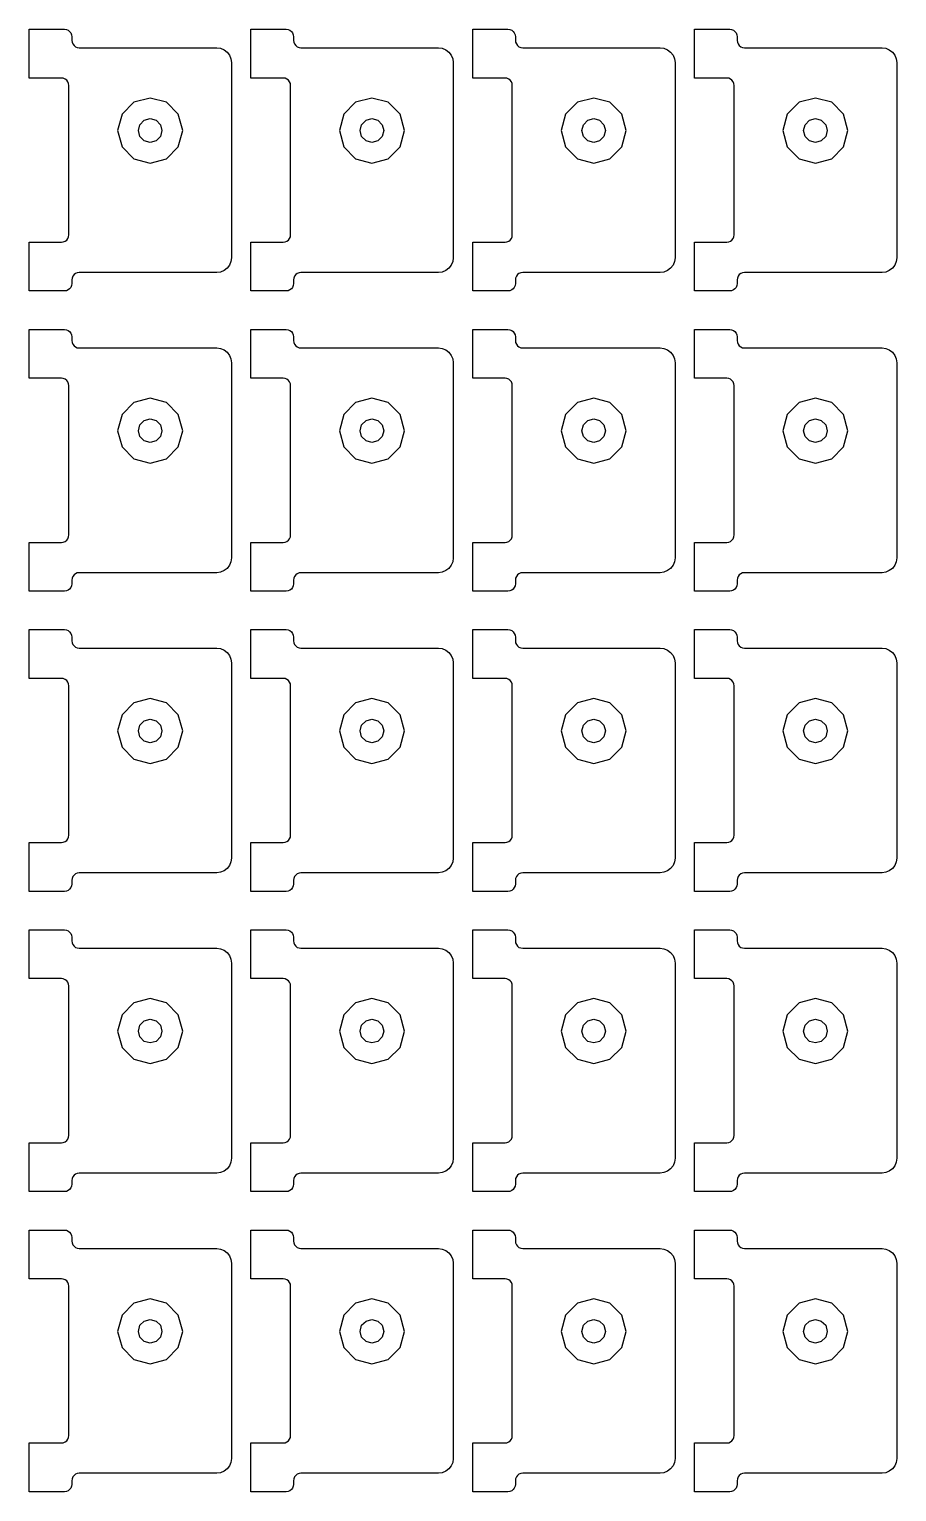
# Model space of a CAD drawing. Extents: x 11 to 212, y 11 to 212.
# Drawn here: x 100.53 to 107.44, y 61.2 to 72.84 of the extents above; entities that cross this region are included whole.
import ezdxf

# ---------------------------------------------------------------- set-up
doc = ezdxf.new("R2010")
doc.units = 0
doc.layers.add('G', color=7, linetype='continuous')

msp = doc.modelspace()

# ---------------------------------------------------------------- linework, layer by layer
at = {"layer": 'G'}
for points in [[(100.788, 71.141), (100.803, 71.143), (100.818, 71.149), (100.83, 71.158), (100.839, 71.171), (100.845, 71.185), (100.847, 71.2), (100.847, 72.388), (100.845, 72.403), (100.839, 72.418), (100.83, 72.43), (100.818, 72.439), (100.803, 72.445), (100.788, 72.447), (100.532, 72.447), (100.532, 72.835), (100.812, 72.835), (100.827, 72.833), (100.841, 72.827), (100.853, 72.818), (100.863, 72.806), (100.869, 72.792), (100.871, 72.776), (100.871, 72.747), (100.873, 72.732), (100.878, 72.718), (100.888, 72.705), (100.9, 72.696), (100.914, 72.69), (100.929, 72.688), (102.024, 72.688), (102.054, 72.684), (102.082, 72.672), (102.107, 72.654), (102.125, 72.629), (102.137, 72.601), (102.141, 72.571), (102.141, 71.018), (102.137, 70.987), (102.125, 70.959), (102.107, 70.934), (102.082, 70.916), (102.054, 70.904), (102.024, 70.9), (100.929, 70.9), (100.914, 70.898), (100.9, 70.892), (100.888, 70.883), (100.878, 70.871), (100.873, 70.856), (100.871, 70.841), (100.871, 70.812), (100.869, 70.797), (100.863, 70.782), (100.853, 70.77), (100.841, 70.761), (100.827, 70.755), (100.812, 70.753), (100.532, 70.753), (100.532, 71.141)], [(102.553, 71.141), (102.568, 71.143), (102.582, 71.149), (102.595, 71.158), (102.604, 71.171), (102.61, 71.185), (102.612, 71.2), (102.612, 72.388), (102.61, 72.403), (102.604, 72.418), (102.595, 72.43), (102.582, 72.439), (102.568, 72.445), (102.553, 72.447), (102.296, 72.447), (102.296, 72.835), (102.576, 72.835), (102.592, 72.833), (102.606, 72.827), (102.618, 72.818), (102.627, 72.806), (102.633, 72.792), (102.635, 72.776), (102.635, 72.747), (102.637, 72.732), (102.643, 72.718), (102.653, 72.705), (102.665, 72.696), (102.679, 72.69), (102.694, 72.688), (103.788, 72.688), (103.819, 72.684), (103.847, 72.672), (103.871, 72.654), (103.89, 72.629), (103.902, 72.601), (103.906, 72.571), (103.906, 71.018), (103.902, 70.987), (103.89, 70.959), (103.871, 70.934), (103.847, 70.916), (103.819, 70.904), (103.788, 70.9), (102.694, 70.9), (102.679, 70.898), (102.665, 70.892), (102.653, 70.883), (102.643, 70.871), (102.637, 70.856), (102.635, 70.841), (102.635, 70.812), (102.633, 70.797), (102.627, 70.782), (102.618, 70.77), (102.606, 70.761), (102.592, 70.755), (102.576, 70.753), (102.296, 70.753), (102.296, 71.141)], [(104.318, 71.141), (104.333, 71.143), (104.347, 71.149), (104.359, 71.158), (104.369, 71.171), (104.374, 71.185), (104.376, 71.2), (104.376, 72.388), (104.374, 72.403), (104.369, 72.418), (104.359, 72.43), (104.347, 72.439), (104.333, 72.445), (104.318, 72.447), (104.061, 72.447), (104.061, 72.835), (104.341, 72.835), (104.356, 72.833), (104.371, 72.827), (104.383, 72.818), (104.392, 72.806), (104.398, 72.792), (104.4, 72.776), (104.4, 72.747), (104.402, 72.732), (104.408, 72.718), (104.417, 72.705), (104.429, 72.696), (104.444, 72.69), (104.459, 72.688), (105.553, 72.688), (105.583, 72.684), (105.612, 72.672), (105.636, 72.654), (105.655, 72.629), (105.667, 72.601), (105.671, 72.571), (105.671, 71.018), (105.667, 70.987), (105.655, 70.959), (105.636, 70.934), (105.612, 70.916), (105.583, 70.904), (105.553, 70.9), (104.459, 70.9), (104.444, 70.898), (104.429, 70.892), (104.417, 70.883), (104.408, 70.871), (104.402, 70.856), (104.4, 70.841), (104.4, 70.812), (104.398, 70.797), (104.392, 70.782), (104.383, 70.77), (104.371, 70.761), (104.356, 70.755), (104.341, 70.753), (104.061, 70.753), (104.061, 71.141)], [(106.082, 71.141), (106.098, 71.143), (106.112, 71.149), (106.124, 71.158), (106.133, 71.171), (106.139, 71.185), (106.141, 71.2), (106.141, 72.388), (106.139, 72.403), (106.133, 72.418), (106.124, 72.43), (106.112, 72.439), (106.098, 72.445), (106.082, 72.447), (105.826, 72.447), (105.826, 72.835), (106.106, 72.835), (106.121, 72.833), (106.135, 72.827), (106.147, 72.818), (106.157, 72.806), (106.163, 72.792), (106.165, 72.776), (106.165, 72.747), (106.167, 72.732), (106.173, 72.718), (106.182, 72.705), (106.194, 72.696), (106.208, 72.69), (106.224, 72.688), (107.318, 72.688), (107.348, 72.684), (107.376, 72.672), (107.401, 72.654), (107.42, 72.629), (107.431, 72.601), (107.435, 72.571), (107.435, 71.018), (107.431, 70.987), (107.42, 70.959), (107.401, 70.934), (107.376, 70.916), (107.348, 70.904), (107.318, 70.9), (106.224, 70.9), (106.208, 70.898), (106.194, 70.892), (106.182, 70.883), (106.173, 70.871), (106.167, 70.856), (106.165, 70.841), (106.165, 70.812), (106.163, 70.797), (106.157, 70.782), (106.147, 70.77), (106.135, 70.761), (106.121, 70.755), (106.106, 70.753), (105.826, 70.753), (105.826, 71.141)], [(101.718, 71.9), (101.753, 72.029), (101.718, 72.159), (101.624, 72.254), (101.494, 72.288), (101.365, 72.254), (101.27, 72.159), (101.235, 72.029), (101.27, 71.9), (101.365, 71.805), (101.494, 71.771), (101.624, 71.805)], [(103.483, 71.9), (103.518, 72.029), (103.483, 72.159), (103.388, 72.254), (103.259, 72.288), (103.129, 72.254), (103.035, 72.159), (103, 72.029), (103.035, 71.9), (103.129, 71.805), (103.259, 71.771), (103.388, 71.805)], [(105.248, 71.9), (105.282, 72.029), (105.248, 72.159), (105.153, 72.254), (105.024, 72.288), (104.894, 72.254), (104.799, 72.159), (104.765, 72.029), (104.799, 71.9), (104.894, 71.805), (105.024, 71.771), (105.153, 71.805)], [(107.012, 71.9), (107.047, 72.029), (107.012, 72.159), (106.918, 72.254), (106.788, 72.288), (106.659, 72.254), (106.564, 72.159), (106.529, 72.029), (106.564, 71.9), (106.659, 71.805), (106.788, 71.771), (106.918, 71.805)], [(101.588, 72.029), (101.576, 71.982), (101.541, 71.948), (101.494, 71.935), (101.447, 71.948), (101.413, 71.982), (101.4, 72.029), (101.413, 72.076), (101.447, 72.111), (101.494, 72.124), (101.541, 72.111), (101.576, 72.076)], [(103.353, 72.029), (103.34, 71.982), (103.306, 71.948), (103.259, 71.935), (103.212, 71.948), (103.177, 71.982), (103.165, 72.029), (103.177, 72.076), (103.212, 72.111), (103.259, 72.124), (103.306, 72.111), (103.34, 72.076)], [(105.118, 72.029), (105.105, 71.982), (105.071, 71.948), (105.024, 71.935), (104.976, 71.948), (104.942, 71.982), (104.929, 72.029), (104.942, 72.076), (104.976, 72.111), (105.024, 72.124), (105.071, 72.111), (105.105, 72.076)], [(106.882, 72.029), (106.87, 71.982), (106.835, 71.948), (106.788, 71.935), (106.741, 71.948), (106.707, 71.982), (106.694, 72.029), (106.707, 72.076), (106.741, 72.111), (106.788, 72.124), (106.835, 72.111), (106.87, 72.076)], [(100.788, 68.753), (100.803, 68.755), (100.818, 68.761), (100.83, 68.77), (100.839, 68.782), (100.845, 68.797), (100.847, 68.812), (100.847, 70), (100.845, 70.015), (100.839, 70.029), (100.83, 70.042), (100.818, 70.051), (100.803, 70.057), (100.788, 70.059), (100.532, 70.059), (100.532, 70.447), (100.812, 70.447), (100.827, 70.445), (100.841, 70.439), (100.853, 70.43), (100.863, 70.418), (100.869, 70.403), (100.871, 70.388), (100.871, 70.359), (100.873, 70.344), (100.878, 70.329), (100.888, 70.317), (100.9, 70.308), (100.914, 70.302), (100.929, 70.3), (102.024, 70.3), (102.054, 70.296), (102.082, 70.284), (102.107, 70.266), (102.125, 70.241), (102.137, 70.213), (102.141, 70.182), (102.141, 68.629), (102.137, 68.599), (102.125, 68.571), (102.107, 68.546), (102.082, 68.528), (102.054, 68.516), (102.024, 68.512), (100.929, 68.512), (100.914, 68.51), (100.9, 68.504), (100.888, 68.495), (100.878, 68.482), (100.873, 68.468), (100.871, 68.453), (100.871, 68.424), (100.869, 68.408), (100.863, 68.394), (100.853, 68.382), (100.841, 68.373), (100.827, 68.367), (100.812, 68.365), (100.532, 68.365), (100.532, 68.753)], [(102.553, 68.753), (102.568, 68.755), (102.582, 68.761), (102.595, 68.77), (102.604, 68.782), (102.61, 68.797), (102.612, 68.812), (102.612, 70), (102.61, 70.015), (102.604, 70.029), (102.595, 70.042), (102.582, 70.051), (102.568, 70.057), (102.553, 70.059), (102.296, 70.059), (102.296, 70.447), (102.576, 70.447), (102.592, 70.445), (102.606, 70.439), (102.618, 70.43), (102.627, 70.418), (102.633, 70.403), (102.635, 70.388), (102.635, 70.359), (102.637, 70.344), (102.643, 70.329), (102.653, 70.317), (102.665, 70.308), (102.679, 70.302), (102.694, 70.3), (103.788, 70.3), (103.819, 70.296), (103.847, 70.284), (103.871, 70.266), (103.89, 70.241), (103.902, 70.213), (103.906, 70.182), (103.906, 68.629), (103.902, 68.599), (103.89, 68.571), (103.871, 68.546), (103.847, 68.528), (103.819, 68.516), (103.788, 68.512), (102.694, 68.512), (102.679, 68.51), (102.665, 68.504), (102.653, 68.495), (102.643, 68.482), (102.637, 68.468), (102.635, 68.453), (102.635, 68.424), (102.633, 68.408), (102.627, 68.394), (102.618, 68.382), (102.606, 68.373), (102.592, 68.367), (102.576, 68.365), (102.296, 68.365), (102.296, 68.753)], [(104.318, 68.753), (104.333, 68.755), (104.347, 68.761), (104.359, 68.77), (104.369, 68.782), (104.374, 68.797), (104.376, 68.812), (104.376, 70), (104.374, 70.015), (104.369, 70.029), (104.359, 70.042), (104.347, 70.051), (104.333, 70.057), (104.318, 70.059), (104.061, 70.059), (104.061, 70.447), (104.341, 70.447), (104.356, 70.445), (104.371, 70.439), (104.383, 70.43), (104.392, 70.418), (104.398, 70.403), (104.4, 70.388), (104.4, 70.359), (104.402, 70.344), (104.408, 70.329), (104.417, 70.317), (104.429, 70.308), (104.444, 70.302), (104.459, 70.3), (105.553, 70.3), (105.583, 70.296), (105.612, 70.284), (105.636, 70.266), (105.655, 70.241), (105.667, 70.213), (105.671, 70.182), (105.671, 68.629), (105.667, 68.599), (105.655, 68.571), (105.636, 68.546), (105.612, 68.528), (105.583, 68.516), (105.553, 68.512), (104.459, 68.512), (104.444, 68.51), (104.429, 68.504), (104.417, 68.495), (104.408, 68.482), (104.402, 68.468), (104.4, 68.453), (104.4, 68.424), (104.398, 68.408), (104.392, 68.394), (104.383, 68.382), (104.371, 68.373), (104.356, 68.367), (104.341, 68.365), (104.061, 68.365), (104.061, 68.753)], [(106.082, 68.753), (106.098, 68.755), (106.112, 68.761), (106.124, 68.77), (106.133, 68.782), (106.139, 68.797), (106.141, 68.812), (106.141, 70), (106.139, 70.015), (106.133, 70.029), (106.124, 70.042), (106.112, 70.051), (106.098, 70.057), (106.082, 70.059), (105.826, 70.059), (105.826, 70.447), (106.106, 70.447), (106.121, 70.445), (106.135, 70.439), (106.147, 70.43), (106.157, 70.418), (106.163, 70.403), (106.165, 70.388), (106.165, 70.359), (106.167, 70.344), (106.173, 70.329), (106.182, 70.317), (106.194, 70.308), (106.208, 70.302), (106.224, 70.3), (107.318, 70.3), (107.348, 70.296), (107.376, 70.284), (107.401, 70.266), (107.42, 70.241), (107.431, 70.213), (107.435, 70.182), (107.435, 68.629), (107.431, 68.599), (107.42, 68.571), (107.401, 68.546), (107.376, 68.528), (107.348, 68.516), (107.318, 68.512), (106.224, 68.512), (106.208, 68.51), (106.194, 68.504), (106.182, 68.495), (106.173, 68.482), (106.167, 68.468), (106.165, 68.453), (106.165, 68.424), (106.163, 68.408), (106.157, 68.394), (106.147, 68.382), (106.135, 68.373), (106.121, 68.367), (106.106, 68.365), (105.826, 68.365), (105.826, 68.753)], [(101.718, 69.512), (101.753, 69.641), (101.718, 69.771), (101.624, 69.865), (101.494, 69.9), (101.365, 69.865), (101.27, 69.771), (101.235, 69.641), (101.27, 69.512), (101.365, 69.417), (101.494, 69.382), (101.624, 69.417)], [(103.483, 69.512), (103.518, 69.641), (103.483, 69.771), (103.388, 69.865), (103.259, 69.9), (103.129, 69.865), (103.035, 69.771), (103, 69.641), (103.035, 69.512), (103.129, 69.417), (103.259, 69.382), (103.388, 69.417)], [(105.248, 69.512), (105.282, 69.641), (105.248, 69.771), (105.153, 69.865), (105.024, 69.9), (104.894, 69.865), (104.799, 69.771), (104.765, 69.641), (104.799, 69.512), (104.894, 69.417), (105.024, 69.382), (105.153, 69.417)], [(107.012, 69.512), (107.047, 69.641), (107.012, 69.771), (106.918, 69.865), (106.788, 69.9), (106.659, 69.865), (106.564, 69.771), (106.529, 69.641), (106.564, 69.512), (106.659, 69.417), (106.788, 69.382), (106.918, 69.417)], [(101.588, 69.641), (101.576, 69.594), (101.541, 69.56), (101.494, 69.547), (101.447, 69.56), (101.413, 69.594), (101.4, 69.641), (101.413, 69.688), (101.447, 69.723), (101.494, 69.735), (101.541, 69.723), (101.576, 69.688)], [(103.353, 69.641), (103.34, 69.594), (103.306, 69.56), (103.259, 69.547), (103.212, 69.56), (103.177, 69.594), (103.165, 69.641), (103.177, 69.688), (103.212, 69.723), (103.259, 69.735), (103.306, 69.723), (103.34, 69.688)], [(105.118, 69.641), (105.105, 69.594), (105.071, 69.56), (105.024, 69.547), (104.976, 69.56), (104.942, 69.594), (104.929, 69.641), (104.942, 69.688), (104.976, 69.723), (105.024, 69.735), (105.071, 69.723), (105.105, 69.688)], [(106.882, 69.641), (106.87, 69.594), (106.835, 69.56), (106.788, 69.547), (106.741, 69.56), (106.707, 69.594), (106.694, 69.641), (106.707, 69.688), (106.741, 69.723), (106.788, 69.735), (106.835, 69.723), (106.87, 69.688)], [(100.788, 66.365), (100.803, 66.367), (100.818, 66.373), (100.83, 66.382), (100.839, 66.394), (100.845, 66.408), (100.847, 66.424), (100.847, 67.612), (100.845, 67.627), (100.839, 67.641), (100.83, 67.653), (100.818, 67.663), (100.803, 67.669), (100.788, 67.671), (100.532, 67.671), (100.532, 68.059), (100.812, 68.059), (100.827, 68.057), (100.841, 68.051), (100.853, 68.042), (100.863, 68.029), (100.869, 68.015), (100.871, 68), (100.871, 67.971), (100.873, 67.955), (100.878, 67.941), (100.888, 67.929), (100.9, 67.92), (100.914, 67.914), (100.929, 67.912), (102.024, 67.912), (102.054, 67.908), (102.082, 67.896), (102.107, 67.877), (102.125, 67.853), (102.137, 67.825), (102.141, 67.794), (102.141, 66.241), (102.137, 66.211), (102.125, 66.182), (102.107, 66.158), (102.082, 66.139), (102.054, 66.128), (102.024, 66.124), (100.929, 66.124), (100.914, 66.122), (100.9, 66.116), (100.888, 66.106), (100.878, 66.094), (100.873, 66.08), (100.871, 66.065), (100.871, 66.035), (100.869, 66.02), (100.863, 66.006), (100.853, 65.994), (100.841, 65.984), (100.827, 65.978), (100.812, 65.976), (100.532, 65.976), (100.532, 66.365)], [(102.553, 66.365), (102.568, 66.367), (102.582, 66.373), (102.595, 66.382), (102.604, 66.394), (102.61, 66.408), (102.612, 66.424), (102.612, 67.612), (102.61, 67.627), (102.604, 67.641), (102.595, 67.653), (102.582, 67.663), (102.568, 67.669), (102.553, 67.671), (102.296, 67.671), (102.296, 68.059), (102.576, 68.059), (102.592, 68.057), (102.606, 68.051), (102.618, 68.042), (102.627, 68.029), (102.633, 68.015), (102.635, 68), (102.635, 67.971), (102.637, 67.955), (102.643, 67.941), (102.653, 67.929), (102.665, 67.92), (102.679, 67.914), (102.694, 67.912), (103.788, 67.912), (103.819, 67.908), (103.847, 67.896), (103.871, 67.877), (103.89, 67.853), (103.902, 67.825), (103.906, 67.794), (103.906, 66.241), (103.902, 66.211), (103.89, 66.182), (103.871, 66.158), (103.847, 66.139), (103.819, 66.128), (103.788, 66.124), (102.694, 66.124), (102.679, 66.122), (102.665, 66.116), (102.653, 66.106), (102.643, 66.094), (102.637, 66.08), (102.635, 66.065), (102.635, 66.035), (102.633, 66.02), (102.627, 66.006), (102.618, 65.994), (102.606, 65.984), (102.592, 65.978), (102.576, 65.976), (102.296, 65.976), (102.296, 66.365)], [(104.318, 66.365), (104.333, 66.367), (104.347, 66.373), (104.359, 66.382), (104.369, 66.394), (104.374, 66.408), (104.376, 66.424), (104.376, 67.612), (104.374, 67.627), (104.369, 67.641), (104.359, 67.653), (104.347, 67.663), (104.333, 67.669), (104.318, 67.671), (104.061, 67.671), (104.061, 68.059), (104.341, 68.059), (104.356, 68.057), (104.371, 68.051), (104.383, 68.042), (104.392, 68.029), (104.398, 68.015), (104.4, 68), (104.4, 67.971), (104.402, 67.955), (104.408, 67.941), (104.417, 67.929), (104.429, 67.92), (104.444, 67.914), (104.459, 67.912), (105.553, 67.912), (105.583, 67.908), (105.612, 67.896), (105.636, 67.877), (105.655, 67.853), (105.667, 67.825), (105.671, 67.794), (105.671, 66.241), (105.667, 66.211), (105.655, 66.182), (105.636, 66.158), (105.612, 66.139), (105.583, 66.128), (105.553, 66.124), (104.459, 66.124), (104.444, 66.122), (104.429, 66.116), (104.417, 66.106), (104.408, 66.094), (104.402, 66.08), (104.4, 66.065), (104.4, 66.035), (104.398, 66.02), (104.392, 66.006), (104.383, 65.994), (104.371, 65.984), (104.356, 65.978), (104.341, 65.976), (104.061, 65.976), (104.061, 66.365)], [(106.082, 66.365), (106.098, 66.367), (106.112, 66.373), (106.124, 66.382), (106.133, 66.394), (106.139, 66.408), (106.141, 66.424), (106.141, 67.612), (106.139, 67.627), (106.133, 67.641), (106.124, 67.653), (106.112, 67.663), (106.098, 67.669), (106.082, 67.671), (105.826, 67.671), (105.826, 68.059), (106.106, 68.059), (106.121, 68.057), (106.135, 68.051), (106.147, 68.042), (106.157, 68.029), (106.163, 68.015), (106.165, 68), (106.165, 67.971), (106.167, 67.955), (106.173, 67.941), (106.182, 67.929), (106.194, 67.92), (106.208, 67.914), (106.224, 67.912), (107.318, 67.912), (107.348, 67.908), (107.376, 67.896), (107.401, 67.877), (107.42, 67.853), (107.431, 67.825), (107.435, 67.794), (107.435, 66.241), (107.431, 66.211), (107.42, 66.182), (107.401, 66.158), (107.376, 66.139), (107.348, 66.128), (107.318, 66.124), (106.224, 66.124), (106.208, 66.122), (106.194, 66.116), (106.182, 66.106), (106.173, 66.094), (106.167, 66.08), (106.165, 66.065), (106.165, 66.035), (106.163, 66.02), (106.157, 66.006), (106.147, 65.994), (106.135, 65.984), (106.121, 65.978), (106.106, 65.976), (105.826, 65.976), (105.826, 66.365)], [(101.718, 67.124), (101.753, 67.253), (101.718, 67.382), (101.624, 67.477), (101.494, 67.512), (101.365, 67.477), (101.27, 67.382), (101.235, 67.253), (101.27, 67.124), (101.365, 67.029), (101.494, 66.994), (101.624, 67.029)], [(103.483, 67.124), (103.518, 67.253), (103.483, 67.382), (103.388, 67.477), (103.259, 67.512), (103.129, 67.477), (103.035, 67.382), (103, 67.253), (103.035, 67.124), (103.129, 67.029), (103.259, 66.994), (103.388, 67.029)], [(105.248, 67.124), (105.282, 67.253), (105.248, 67.382), (105.153, 67.477), (105.024, 67.512), (104.894, 67.477), (104.799, 67.382), (104.765, 67.253), (104.799, 67.124), (104.894, 67.029), (105.024, 66.994), (105.153, 67.029)], [(107.012, 67.124), (107.047, 67.253), (107.012, 67.382), (106.918, 67.477), (106.788, 67.512), (106.659, 67.477), (106.564, 67.382), (106.529, 67.253), (106.564, 67.124), (106.659, 67.029), (106.788, 66.994), (106.918, 67.029)], [(101.588, 67.253), (101.576, 67.206), (101.541, 67.171), (101.494, 67.159), (101.447, 67.171), (101.413, 67.206), (101.4, 67.253), (101.413, 67.3), (101.447, 67.334), (101.494, 67.347), (101.541, 67.334), (101.576, 67.3)], [(103.353, 67.253), (103.34, 67.206), (103.306, 67.171), (103.259, 67.159), (103.212, 67.171), (103.177, 67.206), (103.165, 67.253), (103.177, 67.3), (103.212, 67.334), (103.259, 67.347), (103.306, 67.334), (103.34, 67.3)], [(105.118, 67.253), (105.105, 67.206), (105.071, 67.171), (105.024, 67.159), (104.976, 67.171), (104.942, 67.206), (104.929, 67.253), (104.942, 67.3), (104.976, 67.334), (105.024, 67.347), (105.071, 67.334), (105.105, 67.3)], [(106.882, 67.253), (106.87, 67.206), (106.835, 67.171), (106.788, 67.159), (106.741, 67.171), (106.707, 67.206), (106.694, 67.253), (106.707, 67.3), (106.741, 67.334), (106.788, 67.347), (106.835, 67.334), (106.87, 67.3)], [(100.788, 63.976), (100.803, 63.978), (100.818, 63.984), (100.83, 63.994), (100.839, 64.006), (100.845, 64.02), (100.847, 64.035), (100.847, 65.224), (100.845, 65.239), (100.839, 65.253), (100.83, 65.265), (100.818, 65.274), (100.803, 65.28), (100.788, 65.282), (100.532, 65.282), (100.532, 65.671), (100.812, 65.671), (100.827, 65.669), (100.841, 65.663), (100.853, 65.653), (100.863, 65.641), (100.869, 65.627), (100.871, 65.612), (100.871, 65.582), (100.873, 65.567), (100.878, 65.553), (100.888, 65.541), (100.9, 65.531), (100.914, 65.526), (100.929, 65.524), (102.024, 65.524), (102.054, 65.52), (102.082, 65.508), (102.107, 65.489), (102.125, 65.465), (102.137, 65.436), (102.141, 65.406), (102.141, 63.853), (102.137, 63.822), (102.125, 63.794), (102.107, 63.77), (102.082, 63.751), (102.054, 63.739), (102.024, 63.735), (100.929, 63.735), (100.914, 63.733), (100.9, 63.727), (100.888, 63.718), (100.878, 63.706), (100.873, 63.692), (100.871, 63.676), (100.871, 63.647), (100.869, 63.632), (100.863, 63.618), (100.853, 63.605), (100.841, 63.596), (100.827, 63.59), (100.812, 63.588), (100.532, 63.588), (100.532, 63.976)], [(102.553, 63.976), (102.568, 63.978), (102.582, 63.984), (102.595, 63.994), (102.604, 64.006), (102.61, 64.02), (102.612, 64.035), (102.612, 65.224), (102.61, 65.239), (102.604, 65.253), (102.595, 65.265), (102.582, 65.274), (102.568, 65.28), (102.553, 65.282), (102.296, 65.282), (102.296, 65.671), (102.576, 65.671), (102.592, 65.669), (102.606, 65.663), (102.618, 65.653), (102.627, 65.641), (102.633, 65.627), (102.635, 65.612), (102.635, 65.582), (102.637, 65.567), (102.643, 65.553), (102.653, 65.541), (102.665, 65.531), (102.679, 65.526), (102.694, 65.524), (103.788, 65.524), (103.819, 65.52), (103.847, 65.508), (103.871, 65.489), (103.89, 65.465), (103.902, 65.436), (103.906, 65.406), (103.906, 63.853), (103.902, 63.822), (103.89, 63.794), (103.871, 63.77), (103.847, 63.751), (103.819, 63.739), (103.788, 63.735), (102.694, 63.735), (102.679, 63.733), (102.665, 63.727), (102.653, 63.718), (102.643, 63.706), (102.637, 63.692), (102.635, 63.676), (102.635, 63.647), (102.633, 63.632), (102.627, 63.618), (102.618, 63.605), (102.606, 63.596), (102.592, 63.59), (102.576, 63.588), (102.296, 63.588), (102.296, 63.976)], [(104.318, 63.976), (104.333, 63.978), (104.347, 63.984), (104.359, 63.994), (104.369, 64.006), (104.374, 64.02), (104.376, 64.035), (104.376, 65.224), (104.374, 65.239), (104.369, 65.253), (104.359, 65.265), (104.347, 65.274), (104.333, 65.28), (104.318, 65.282), (104.061, 65.282), (104.061, 65.671), (104.341, 65.671), (104.356, 65.669), (104.371, 65.663), (104.383, 65.653), (104.392, 65.641), (104.398, 65.627), (104.4, 65.612), (104.4, 65.582), (104.402, 65.567), (104.408, 65.553), (104.417, 65.541), (104.429, 65.531), (104.444, 65.526), (104.459, 65.524), (105.553, 65.524), (105.583, 65.52), (105.612, 65.508), (105.636, 65.489), (105.655, 65.465), (105.667, 65.436), (105.671, 65.406), (105.671, 63.853), (105.667, 63.822), (105.655, 63.794), (105.636, 63.77), (105.612, 63.751), (105.583, 63.739), (105.553, 63.735), (104.459, 63.735), (104.444, 63.733), (104.429, 63.727), (104.417, 63.718), (104.408, 63.706), (104.402, 63.692), (104.4, 63.676), (104.4, 63.647), (104.398, 63.632), (104.392, 63.618), (104.383, 63.605), (104.371, 63.596), (104.356, 63.59), (104.341, 63.588), (104.061, 63.588), (104.061, 63.976)], [(106.082, 63.976), (106.098, 63.978), (106.112, 63.984), (106.124, 63.994), (106.133, 64.006), (106.139, 64.02), (106.141, 64.035), (106.141, 65.224), (106.139, 65.239), (106.133, 65.253), (106.124, 65.265), (106.112, 65.274), (106.098, 65.28), (106.082, 65.282), (105.826, 65.282), (105.826, 65.671), (106.106, 65.671), (106.121, 65.669), (106.135, 65.663), (106.147, 65.653), (106.157, 65.641), (106.163, 65.627), (106.165, 65.612), (106.165, 65.582), (106.167, 65.567), (106.173, 65.553), (106.182, 65.541), (106.194, 65.531), (106.208, 65.526), (106.224, 65.524), (107.318, 65.524), (107.348, 65.52), (107.376, 65.508), (107.401, 65.489), (107.42, 65.465), (107.431, 65.436), (107.435, 65.406), (107.435, 63.853), (107.431, 63.822), (107.42, 63.794), (107.401, 63.77), (107.376, 63.751), (107.348, 63.739), (107.318, 63.735), (106.224, 63.735), (106.208, 63.733), (106.194, 63.727), (106.182, 63.718), (106.173, 63.706), (106.167, 63.692), (106.165, 63.676), (106.165, 63.647), (106.163, 63.632), (106.157, 63.618), (106.147, 63.605), (106.135, 63.596), (106.121, 63.59), (106.106, 63.588), (105.826, 63.588), (105.826, 63.976)], [(101.718, 64.735), (101.753, 64.865), (101.718, 64.994), (101.624, 65.089), (101.494, 65.124), (101.365, 65.089), (101.27, 64.994), (101.235, 64.865), (101.27, 64.735), (101.365, 64.641), (101.494, 64.606), (101.624, 64.641)], [(103.483, 64.735), (103.518, 64.865), (103.483, 64.994), (103.388, 65.089), (103.259, 65.124), (103.129, 65.089), (103.035, 64.994), (103, 64.865), (103.035, 64.735), (103.129, 64.641), (103.259, 64.606), (103.388, 64.641)], [(105.248, 64.735), (105.282, 64.865), (105.248, 64.994), (105.153, 65.089), (105.024, 65.124), (104.894, 65.089), (104.799, 64.994), (104.765, 64.865), (104.799, 64.735), (104.894, 64.641), (105.024, 64.606), (105.153, 64.641)], [(107.012, 64.735), (107.047, 64.865), (107.012, 64.994), (106.918, 65.089), (106.788, 65.124), (106.659, 65.089), (106.564, 64.994), (106.529, 64.865), (106.564, 64.735), (106.659, 64.641), (106.788, 64.606), (106.918, 64.641)], [(101.588, 64.865), (101.576, 64.818), (101.541, 64.783), (101.494, 64.771), (101.447, 64.783), (101.413, 64.818), (101.4, 64.865), (101.413, 64.912), (101.447, 64.946), (101.494, 64.959), (101.541, 64.946), (101.576, 64.912)], [(103.353, 64.865), (103.34, 64.818), (103.306, 64.783), (103.259, 64.771), (103.212, 64.783), (103.177, 64.818), (103.165, 64.865), (103.177, 64.912), (103.212, 64.946), (103.259, 64.959), (103.306, 64.946), (103.34, 64.912)], [(105.118, 64.865), (105.105, 64.818), (105.071, 64.783), (105.024, 64.771), (104.976, 64.783), (104.942, 64.818), (104.929, 64.865), (104.942, 64.912), (104.976, 64.946), (105.024, 64.959), (105.071, 64.946), (105.105, 64.912)], [(106.882, 64.865), (106.87, 64.818), (106.835, 64.783), (106.788, 64.771), (106.741, 64.783), (106.707, 64.818), (106.694, 64.865), (106.707, 64.912), (106.741, 64.946), (106.788, 64.959), (106.835, 64.946), (106.87, 64.912)], [(100.788, 61.588), (100.803, 61.59), (100.818, 61.596), (100.83, 61.605), (100.839, 61.618), (100.845, 61.632), (100.847, 61.647), (100.847, 62.835), (100.845, 62.851), (100.839, 62.865), (100.83, 62.877), (100.818, 62.886), (100.803, 62.892), (100.788, 62.894), (100.532, 62.894), (100.532, 63.282), (100.812, 63.282), (100.827, 63.28), (100.841, 63.274), (100.853, 63.265), (100.863, 63.253), (100.869, 63.239), (100.871, 63.224), (100.871, 63.194), (100.873, 63.179), (100.878, 63.165), (100.888, 63.153), (100.9, 63.143), (100.914, 63.137), (100.929, 63.135), (102.024, 63.135), (102.054, 63.131), (102.082, 63.12), (102.107, 63.101), (102.125, 63.076), (102.137, 63.048), (102.141, 63.018), (102.141, 61.465), (102.137, 61.434), (102.125, 61.406), (102.107, 61.382), (102.082, 61.363), (102.054, 61.351), (102.024, 61.347), (100.929, 61.347), (100.914, 61.345), (100.9, 61.339), (100.888, 61.33), (100.878, 61.318), (100.873, 61.303), (100.871, 61.288), (100.871, 61.259), (100.869, 61.244), (100.863, 61.229), (100.853, 61.217), (100.841, 61.208), (100.827, 61.202), (100.812, 61.2), (100.532, 61.2), (100.532, 61.588)], [(102.553, 61.588), (102.568, 61.59), (102.582, 61.596), (102.595, 61.605), (102.604, 61.618), (102.61, 61.632), (102.612, 61.647), (102.612, 62.835), (102.61, 62.851), (102.604, 62.865), (102.595, 62.877), (102.582, 62.886), (102.568, 62.892), (102.553, 62.894), (102.296, 62.894), (102.296, 63.282), (102.576, 63.282), (102.592, 63.28), (102.606, 63.274), (102.618, 63.265), (102.627, 63.253), (102.633, 63.239), (102.635, 63.224), (102.635, 63.194), (102.637, 63.179), (102.643, 63.165), (102.653, 63.153), (102.665, 63.143), (102.679, 63.137), (102.694, 63.135), (103.788, 63.135), (103.819, 63.131), (103.847, 63.12), (103.871, 63.101), (103.89, 63.076), (103.902, 63.048), (103.906, 63.018), (103.906, 61.465), (103.902, 61.434), (103.89, 61.406), (103.871, 61.382), (103.847, 61.363), (103.819, 61.351), (103.788, 61.347), (102.694, 61.347), (102.679, 61.345), (102.665, 61.339), (102.653, 61.33), (102.643, 61.318), (102.637, 61.303), (102.635, 61.288), (102.635, 61.259), (102.633, 61.244), (102.627, 61.229), (102.618, 61.217), (102.606, 61.208), (102.592, 61.202), (102.576, 61.2), (102.296, 61.2), (102.296, 61.588)], [(104.318, 61.588), (104.333, 61.59), (104.347, 61.596), (104.359, 61.605), (104.369, 61.618), (104.374, 61.632), (104.376, 61.647), (104.376, 62.835), (104.374, 62.851), (104.369, 62.865), (104.359, 62.877), (104.347, 62.886), (104.333, 62.892), (104.318, 62.894), (104.061, 62.894), (104.061, 63.282), (104.341, 63.282), (104.356, 63.28), (104.371, 63.274), (104.383, 63.265), (104.392, 63.253), (104.398, 63.239), (104.4, 63.224), (104.4, 63.194), (104.402, 63.179), (104.408, 63.165), (104.417, 63.153), (104.429, 63.143), (104.444, 63.137), (104.459, 63.135), (105.553, 63.135), (105.583, 63.131), (105.612, 63.12), (105.636, 63.101), (105.655, 63.076), (105.667, 63.048), (105.671, 63.018), (105.671, 61.465), (105.667, 61.434), (105.655, 61.406), (105.636, 61.382), (105.612, 61.363), (105.583, 61.351), (105.553, 61.347), (104.459, 61.347), (104.444, 61.345), (104.429, 61.339), (104.417, 61.33), (104.408, 61.318), (104.402, 61.303), (104.4, 61.288), (104.4, 61.259), (104.398, 61.244), (104.392, 61.229), (104.383, 61.217), (104.371, 61.208), (104.356, 61.202), (104.341, 61.2), (104.061, 61.2), (104.061, 61.588)], [(106.082, 61.588), (106.098, 61.59), (106.112, 61.596), (106.124, 61.605), (106.133, 61.618), (106.139, 61.632), (106.141, 61.647), (106.141, 62.835), (106.139, 62.851), (106.133, 62.865), (106.124, 62.877), (106.112, 62.886), (106.098, 62.892), (106.082, 62.894), (105.826, 62.894), (105.826, 63.282), (106.106, 63.282), (106.121, 63.28), (106.135, 63.274), (106.147, 63.265), (106.157, 63.253), (106.163, 63.239), (106.165, 63.224), (106.165, 63.194), (106.167, 63.179), (106.173, 63.165), (106.182, 63.153), (106.194, 63.143), (106.208, 63.137), (106.224, 63.135), (107.318, 63.135), (107.348, 63.131), (107.376, 63.12), (107.401, 63.101), (107.42, 63.076), (107.431, 63.048), (107.435, 63.018), (107.435, 61.465), (107.431, 61.434), (107.42, 61.406), (107.401, 61.382), (107.376, 61.363), (107.348, 61.351), (107.318, 61.347), (106.224, 61.347), (106.208, 61.345), (106.194, 61.339), (106.182, 61.33), (106.173, 61.318), (106.167, 61.303), (106.165, 61.288), (106.165, 61.259), (106.163, 61.244), (106.157, 61.229), (106.147, 61.217), (106.135, 61.208), (106.121, 61.202), (106.106, 61.2), (105.826, 61.2), (105.826, 61.588)], [(101.718, 62.347), (101.753, 62.476), (101.718, 62.606), (101.624, 62.701), (101.494, 62.735), (101.365, 62.701), (101.27, 62.606), (101.235, 62.476), (101.27, 62.347), (101.365, 62.252), (101.494, 62.218), (101.624, 62.252)], [(103.483, 62.347), (103.518, 62.476), (103.483, 62.606), (103.388, 62.701), (103.259, 62.735), (103.129, 62.701), (103.035, 62.606), (103, 62.476), (103.035, 62.347), (103.129, 62.252), (103.259, 62.218), (103.388, 62.252)], [(105.248, 62.347), (105.282, 62.476), (105.248, 62.606), (105.153, 62.701), (105.024, 62.735), (104.894, 62.701), (104.799, 62.606), (104.765, 62.476), (104.799, 62.347), (104.894, 62.252), (105.024, 62.218), (105.153, 62.252)], [(107.012, 62.347), (107.047, 62.476), (107.012, 62.606), (106.918, 62.701), (106.788, 62.735), (106.659, 62.701), (106.564, 62.606), (106.529, 62.476), (106.564, 62.347), (106.659, 62.252), (106.788, 62.218), (106.918, 62.252)], [(101.588, 62.476), (101.576, 62.429), (101.541, 62.395), (101.494, 62.382), (101.447, 62.395), (101.413, 62.429), (101.4, 62.476), (101.413, 62.524), (101.447, 62.558), (101.494, 62.571), (101.541, 62.558), (101.576, 62.524)], [(103.353, 62.476), (103.34, 62.429), (103.306, 62.395), (103.259, 62.382), (103.212, 62.395), (103.177, 62.429), (103.165, 62.476), (103.177, 62.524), (103.212, 62.558), (103.259, 62.571), (103.306, 62.558), (103.34, 62.524)], [(105.118, 62.476), (105.105, 62.429), (105.071, 62.395), (105.024, 62.382), (104.976, 62.395), (104.942, 62.429), (104.929, 62.476), (104.942, 62.524), (104.976, 62.558), (105.024, 62.571), (105.071, 62.558), (105.105, 62.524)], [(106.882, 62.476), (106.87, 62.429), (106.835, 62.395), (106.788, 62.382), (106.741, 62.395), (106.707, 62.429), (106.694, 62.476), (106.707, 62.524), (106.741, 62.558), (106.788, 62.571), (106.835, 62.558), (106.87, 62.524)]]:
    msp.add_lwpolyline(points, close=True, dxfattribs=at)

doc.saveas('drawing.dxf')
